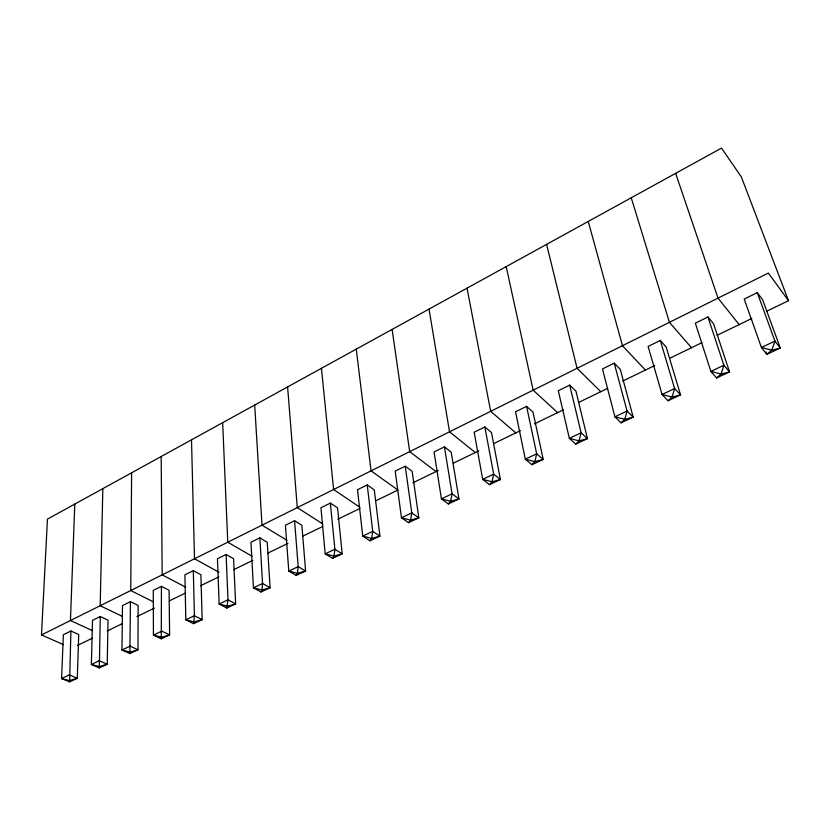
<?xml version="1.0" encoding="UTF-8"?>
<svg xmlns="http://www.w3.org/2000/svg" width="830" height="830" viewBox="0 0 830 830"><rect width="100%" height="100%" fill="white"/><g stroke="black" fill="none" stroke-linecap="round" stroke-linejoin="round"><path stroke-width="1.25" d="M130.424 601.646L129.874 653.594L121.969 649.994L122.477 605.568L130.424 601.646L138.143 605.454L137.977 649.776L129.874 653.594M131.617 472.799L130.746 590.514L153.415 601.885M102.837 488.642L100.181 605.734L121.896 616.151M100.264 616.524L99.33 667.932L107.226 664.228L108.035 620.197L100.264 616.524L92.524 620.332L91.362 664.467L99.33 667.932M74.793 504.08L70.446 620.539L92.327 630.592M70.903 630.997L69.616 681.897L77.294 678.286L78.736 634.535L70.903 630.997L63.371 634.711L61.586 678.556L69.616 681.897M63.537 644.661L41.5 634.95L47.445 519.124L721.498 148.103L741.335 176.883L788.5 300.688L766.702 311.25M161.269 638.841L161.435 586.364L153.26 590.4L153.436 635.106L161.269 638.841L169.611 634.919L169.081 590.317L161.435 586.364M193.566 623.662L194.417 615.715L193.317 570.656L184.914 574.796L185.816 619.782L193.566 623.662L202.147 619.637L200.881 574.744L193.317 570.656M226.808 608.058L227.991 599.831L226.102 554.492L217.46 558.746L219.141 604.022L226.808 608.058L235.637 603.908L233.583 558.735L226.102 554.492M261.014 591.987L261.969 590.005L262.56 583.48L259.852 537.85L250.951 542.239L253.441 587.796L261.014 591.987L270.113 587.713L267.239 542.26L259.852 537.85M296.248 575.429L297.431 573.323L298.178 566.631L294.588 520.732L285.427 525.245L288.778 571.082L296.248 575.429L305.616 571.03L301.871 525.307L294.588 520.732M332.55 558.383L333.982 556.131L334.884 549.273L330.361 503.094L320.93 507.742L325.194 553.849L332.55 558.383L342.199 553.849L337.54 507.846L330.361 503.094M369.962 540.797L371.664 538.411L372.732 531.366L367.223 484.928L357.502 489.721L362.741 536.087L369.962 540.797L379.922 536.128L374.278 489.856L367.223 484.928M408.557 522.672L410.539 520.12L411.773 512.899L405.227 466.19L395.194 471.139L401.461 517.775L408.557 522.672L418.818 517.847L412.147 471.326L405.227 466.19M448.366 503.976L450.638 501.258L452.06 493.829L444.413 446.872L434.069 451.977L441.425 498.872L448.366 503.976L458.959 498.996L451.188 452.205L444.413 446.872M489.461 484.668L492.055 481.774L493.674 474.148L484.845 426.942L474.169 432.212L482.687 479.346L489.461 484.668L500.407 479.522L491.464 432.492L484.845 426.942M531.905 464.727L534.831 461.646L536.657 453.813L526.583 406.368L515.555 411.805L525.307 459.187L531.905 464.727L543.214 459.415L533.026 412.147L526.583 406.368M575.771 444.123L579.05 440.855L587.453 438.634L575.958 391.127L569.691 385.12L558.3 390.733L569.359 438.344L575.771 444.123L587.453 438.634L581.104 432.793L569.691 385.12M621.11 422.823L624.772 419.337L633.197 417.148L620.301 369.423L614.241 363.156L602.466 368.966L614.916 416.795L621.11 422.823L633.197 417.148L627.065 411.047L614.241 363.156M668.026 400.786L672.092 397.082L680.538 394.904L666.148 346.982L660.296 340.456L648.126 346.452L662.06 394.499L668.026 400.786L680.538 394.904L674.624 388.544L660.296 340.456M716.581 377.972L721.073 374.04L729.539 371.892L713.561 323.773L707.949 316.967L695.353 323.171L710.864 371.404L716.581 377.972L729.539 371.892L723.885 365.252L707.949 316.967M41.5 634.95L768.373 273.06L788.5 300.688M757.271 292.648L744.23 299.08L761.421 347.49L766.868 354.348L780.293 348.04L762.625 299.744L757.271 292.648L774.919 341.109L780.293 348.04L771.827 350.167L766.868 354.348L766.007 351.941M77.397 645.45L92.348 638.208M107.205 630.997L121.958 623.849M136.898 616.607L154.38 608.12M169.445 600.827L185.598 592.994M200.507 585.762L218.809 576.892M233.604 569.722L252.901 560.364M267.602 553.237L287.917 543.38M302.96 536.087L322.714 526.511M337.779 519.207L359.774 508.541M375.959 500.698L397.912 490.053L371.062 470.869L356.278 349.139M412.915 482.78L438.323 470.465M453.346 463.182L478.765 450.856M493.819 443.562L520.462 430.646M534.396 423.881L563.456 409.792M578.635 402.436L607.664 388.367M622.531 381.157L654.621 365.594M669.603 358.332L701.962 342.645M717.079 335.31L751.793 318.481M185.754 587.246L162.182 574.868L161.165 456.531M218.933 572.223L194.5 558.777L191.502 439.838M251.915 556.173L227.762 542.208L222.658 422.688M286.931 540.309L262.01 525.162L254.686 405.061M322.901 524.021L297.275 507.607L287.595 386.936M359.888 507.275L333.608 489.513L321.449 368.302M436.009 471.585L409.688 451.645L392.113 329.406M475.289 452.537L449.538 431.797L429.017 309.092M515.814 432.897L490.675 411.317L467.031 288.176M557.625 412.624L533.161 390.173L506.207 266.606M600.796 391.687L577.068 368.313L546.597 244.373M645.398 370.066L622.459 345.705L588.252 221.444M691.494 347.718L669.416 322.331L631.246 197.779M739.167 324.603L718.023 298.126L675.641 173.346M581.104 432.793L579.05 440.855L569.359 438.344L581.104 432.793M627.065 411.047L624.772 419.337L614.916 416.795L627.065 411.047M674.624 388.544L672.092 397.082L662.06 394.499L674.624 388.544M723.885 365.252L721.073 374.04L710.864 371.404L723.885 365.252M774.919 341.109L771.827 350.167L761.421 347.49L774.919 341.109M69.284 674.915L61.586 678.556L69.409 680.59L77.294 678.286L69.284 674.915M99.268 660.732L91.362 664.467L99.289 666.532L107.226 664.228L99.268 660.732M130.092 646.145L121.969 649.994L130.009 652.09L137.977 649.776L130.092 646.145M161.798 631.142L153.436 635.106L161.591 637.222L169.611 634.919L161.798 631.142M194.417 615.715L185.816 619.782L194.096 621.94L202.147 619.637L194.417 615.715M227.991 599.831L219.141 604.022L227.534 606.211L235.637 603.908L227.991 599.831M262.56 583.48L253.441 587.796L261.969 590.005L270.113 587.713L262.56 583.48M298.178 566.631L288.778 571.082L297.431 573.323L305.616 571.03L298.178 566.631M334.884 549.273L325.194 553.849L333.982 556.131L342.199 553.849L334.884 549.273M372.732 531.366L362.741 536.087L371.664 538.411L379.922 536.128L372.732 531.366M411.773 512.899L401.461 517.775L410.539 520.12L418.818 517.847L411.773 512.899M452.06 493.829L441.425 498.872L450.638 501.258L458.959 498.996L452.06 493.829M493.674 474.148L482.687 479.346L492.055 481.774L500.407 479.522L493.674 474.148M536.657 453.813L525.307 459.187L534.831 461.646L543.214 459.415L536.657 453.813"/></g></svg>
